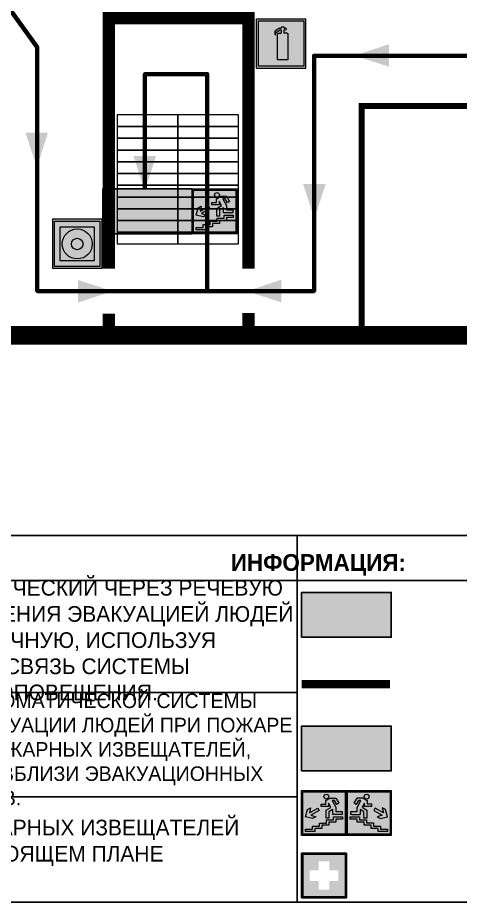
# Model space of a CAD drawing. Header units: millimetres. Extents: x 13810 to 67229, y 12374 to 21950.
# Drawn here: x 19444.4 to 19523.4, y 14573.5 to 14731.3 of the extents above; entities that cross this region are included whole.
import ezdxf

# ---------------------------------------------------------------- set-up
doc = ezdxf.new("R2010")
doc.units = ezdxf.units.MM
doc.layers.add('План_Штампы', color=7, linetype='Continuous')
doc.styles.add('обычный', font='arial.ttf')

# ---------------------------------------------------------------- blocks, each defined once
blk = doc.blocks.new('A$C7B4425F7')
at = {"true_color": 0xffffff}
blk.add_hatch(color=7, dxfattribs=at).paths.add_polyline_path([(0, 0), (-16, 0), (-16, -8), (0, -8)])
h = blk.add_hatch(color=126)
h.paths.add_polyline_path([(-0.2, -0.2), (-15.8, -0.2), (-15.8, -7.8), (-0.2, -7.8)])
h.paths.add_polyline_path([(-11.76, -2.03), (-11.76, -3.66), (-11.17, -3.66, -0.568275), (-11.17, -6.18), (-12.58, -6.18), (-12.58, -2.03)], flags=16)
h.paths.add_polyline_path([(-13.33, -4.12, -0.495768), (-13.59, -6.18), (-15.03, -6.18), (-15.03, -2.03), (-13.59, -2.03, -0.487973)], flags=16)
h.paths.add_polyline_path([(-10.25, -2.03), (-9.48, -2.03), (-9.48, -6.18), (-10.25, -6.18)], flags=16)
h.paths.add_polyline_path([(-13.84, -3.69), (-14.24, -3.69), (-14.24, -3.03), (-13.9, -3.03, -0.692621)], flags=0)
h.paths.add_polyline_path([(-9.15, -2.03), (-8.4, -2.03), (-8.04, -3.07), (-7.68, -2.03), (-6.93, -2.03), (-7.64, -4.1), (-6.93, -6.18), (-7.68, -6.18), (-8.04, -5.14), (-8.4, -6.18), (-9.15, -6.18), (-8.44, -4.1)], flags=16)
h.paths.add_polyline_path([(-11.76, -4.46), (-11.42, -4.46, -0.692621), (-11.36, -5.12), (-11.76, -5.12)], flags=0)
h.paths.add_polyline_path([(-13.9, -5.2), (-14.24, -5.2), (-14.24, -4.55), (-13.84, -4.55, -0.708038)], flags=0)
edge = h.paths.add_edge_path(flags=16)
edge.add_ellipse((-5.51, -4.08), major_axis=(0, 2.05), ratio=0.586184, start_angle=0, end_angle=360)
edge = h.paths.add_edge_path(flags=0)
edge.add_ellipse((-5.51, -4.08), major_axis=(0, 1.14), ratio=0.454828, start_angle=0, end_angle=360)
h.paths.add_polyline_path([(-4.13, -4.96, 0.377264), (-3.48, -4.52, 0.0555), (-3.16, -2.03), (-1.66, -2.03), (-1.66, -4.96), (-0.96, -4.96), (-0.96, -7.01), (-1.75, -7.01), (-1.75, -6.18), (-3.3, -6.18), (-3.3, -7.02), (-4.13, -7.02)], flags=16)
h.paths.add_polyline_path([(-2.73, -2.91), (-2.28, -2.91), (-2.28, -4.96), (-3.05, -4.96, 0.079136)], flags=0)
at = {"color": 126}
blk.add_lwpolyline([(-16, -8), (0, -8), (0, 0), (-16, 0)], close=True, dxfattribs=at)
blk = doc.blocks.new('A$C18900ED3')
h = blk.add_hatch(color=126)
h.paths.add_polyline_path([(-0.18, -0.18), (-7.02, -0.18), (-7.02, -7.02), (-0.18, -7.02)])
h.paths.add_polyline_path([(-5.89, -4.46), (-5.89, -2.77), (-4.46, -2.77), (-4.46, -1.31), (-2.77, -1.31), (-2.77, -2.77), (-1.33, -2.77), (-1.33, -4.46), (-2.77, -4.46), (-2.77, -5.89), (-4.46, -5.89), (-4.46, -4.46)], flags=16)
at = {"color": 126}
for p, q in [((-7.2, 0), (-7.2, -7.2)), ((0, 0), (-7.2, 0)), ((0, -7.2), (0, 0)), ((-7.02, -7.02), (-7.02, -0.18)), ((-7.02, -0.18), (-0.18, -0.18)), ((-0.18, -0.18), (-0.18, -7.02)), ((-0.18, -7.02), (-7.02, -7.02)), ((-7.2, -7.2), (0, -7.2))]:
    blk.add_line(p, q, dxfattribs=at)
blk = doc.blocks.new('вниз 3')
at = {"lineweight": 0, "true_color": 0xffffff}
h = blk.add_hatch(color=7, dxfattribs=at)
h.dxf.hatch_style = 1
h.paths.add_polyline_path([(40997.5, -4475.69), (40997.25, -4475.28), (40995.76, -4476.15), (40995.97, -4475.23), (40995.39, -4475.56), (40995.05, -4476.83), (40996.33, -4477.17), (40996.91, -4476.83), (40996, -4476.55)], flags=0)
h.paths.add_polyline_path([(40999.81, -4473.95), (41000.22, -4473.95), (41000.64, -4474.67), (41001.03, -4474.43), (41000.46, -4473.49), (41000.42, -4473.49), (40999.43, -4473.49), (40998.68, -4473.92), (40998.68, -4474.57), (40997.88, -4474.57), (40997.88, -4475), (40999.14, -4475), (40999.14, -4474.43), (40999.14, -4474.38), (40999.59, -4475.15), (40998.72, -4475.67), (40998.72, -4477.06), (40999.24, -4477.06), (40999.24, -4475.96), (40999.95, -4475.56), (40999.95, -4476.43), (41001.61, -4476.43), (41001.61, -4475.88), (41000.47, -4475.88), (41000.47, -4475.12)], flags=0)
h.paths.add_polyline_path([(40999.2, -4473.24, 1), (40998.35, -4473.24, 1)], flags=0)
h.paths.add_polyline_path([(41000.46, -4477.26), (41001.69, -4477.26), (41001.69, -4476.84), (41000.03, -4476.84), (41000.03, -4477.39), (40998.78, -4477.39), (40998.78, -4477.95), (40997.53, -4477.95), (40997.53, -4478.5), (40996.29, -4478.5), (40996.29, -4479.06), (40995.05, -4479.06), (40995.05, -4479.48), (40995.29, -4479.48), (40996.72, -4479.48), (40996.72, -4478.92), (40997.97, -4478.92), (40997.97, -4478.36), (40999.2, -4478.36), (40999.2, -4477.81), (41000.46, -4477.81)], flags=0)
h.paths.add_polyline_path([(41002.37, -4472.17), (40994.37, -4472.17), (40994.37, -4480.17), (41002.37, -4480.17)])
h.paths.add_polyline_path([(41002.16, -4479.96), (40994.57, -4479.96), (40994.57, -4472.37), (41002.16, -4472.37)], flags=16)
h.paths.add_polyline_path([(41001.61, -4475.88), (41001.61, -4476.43), (40999.95, -4476.43), (40999.95, -4475.56), (40999.24, -4475.96), (40999.24, -4477.06), (40998.72, -4477.06), (40998.72, -4475.67), (40999.59, -4475.15), (40999.14, -4474.38), (40999.14, -4474.43), (40999.14, -4475), (40997.88, -4475), (40997.88, -4474.57), (40998.68, -4474.57), (40998.68, -4473.92), (40999.43, -4473.49), (41000.42, -4473.49), (41000.46, -4473.49), (41001.03, -4474.43), (41000.64, -4474.67), (41000.22, -4473.95), (40999.81, -4473.95), (41000.47, -4475.12), (41000.47, -4475.88)], flags=0)
h.paths.add_polyline_path([(41001.69, -4476.84), (41001.69, -4477.26), (41000.46, -4477.26), (41000.46, -4477.81), (40999.2, -4477.81), (40999.2, -4478.36), (40997.97, -4478.36), (40997.97, -4478.92), (40996.72, -4478.92), (40996.72, -4479.48), (40995.05, -4479.48), (40995.05, -4479.06), (40996.29, -4479.06), (40996.29, -4478.5), (40997.53, -4478.5), (40997.53, -4477.95), (40998.78, -4477.95), (40998.78, -4477.39), (41000.03, -4477.39), (41000.03, -4476.84)], flags=0)
h.paths.add_polyline_path([(40998.35, -4473.24, -1), (40999.2, -4473.24, -1)], flags=0)
h.paths.add_polyline_path([(40997.5, -4475.69), (40996, -4476.55), (40996.91, -4476.83), (40996.33, -4477.17), (40995.05, -4476.83), (40995.39, -4475.56), (40995.97, -4475.23), (40995.76, -4476.15), (40997.25, -4475.28)], flags=0)
at = {"lineweight": 0}
h = blk.add_hatch(color=126, dxfattribs=at)
h.dxf.hatch_style = 1
h.paths.add_polyline_path([(41002.16, -4472.37), (40994.57, -4472.37), (40994.57, -4479.96), (41002.16, -4479.96)])
h.paths.add_polyline_path([(40995.97, -4475.23), (40995.76, -4476.15), (40997.25, -4475.28), (40997.5, -4475.69), (40996, -4476.55), (40996.91, -4476.83), (40996.33, -4477.17), (40995.05, -4476.83), (40995.39, -4475.56)], flags=16)
h.paths.add_polyline_path([(40997.88, -4474.57), (40998.68, -4474.57), (40998.68, -4473.92), (40999.43, -4473.49), (41000.42, -4473.49), (41000.46, -4473.49), (41001.03, -4474.43), (41000.64, -4474.67), (41000.22, -4473.95), (40999.81, -4473.95), (41000.47, -4475.12), (41000.47, -4475.88), (41001.61, -4475.88), (41001.61, -4476.43), (40999.95, -4476.43), (40999.95, -4475.56), (40999.24, -4475.96), (40999.24, -4477.06), (40998.72, -4477.06), (40998.72, -4475.67), (40999.59, -4475.15), (40999.14, -4474.38), (40999.14, -4474.43), (40999.14, -4475), (40997.88, -4475)], flags=16)
h.paths.add_polyline_path([(40998.35, -4473.24, -1), (40999.2, -4473.24, -1)], flags=16)
h.paths.add_polyline_path([(40997.53, -4477.95), (40998.78, -4477.95), (40998.78, -4477.39), (41000.03, -4477.39), (41000.03, -4476.84), (41001.69, -4476.84), (41001.69, -4477.26), (41000.46, -4477.26), (41000.46, -4477.81), (40999.2, -4477.81), (40999.2, -4478.36), (40997.97, -4478.36), (40997.97, -4478.92), (40996.72, -4478.92), (40996.72, -4479.48), (40995.05, -4479.48), (40995.05, -4479.06), (40996.29, -4479.06), (40996.29, -4478.5), (40997.53, -4478.5)], flags=16)
at = {"lineweight": 0, "true_color": 0xffffff}
h = blk.add_hatch(color=7, dxfattribs=at)
h.dxf.hatch_style = 1
h.paths.add_polyline_path([(40999.2, -4473.24, 1), (40998.35, -4473.24, 1)])
h.paths.add_polyline_path([(40999.81, -4473.95), (41000.22, -4473.95), (41000.64, -4474.67), (41001.03, -4474.43), (41000.46, -4473.49), (41000.42, -4473.49), (40999.43, -4473.49), (40998.68, -4473.92), (40998.68, -4474.57), (40997.88, -4474.57), (40997.88, -4475), (40999.14, -4475), (40999.14, -4474.43), (40999.14, -4474.38), (40999.59, -4475.15), (40998.72, -4475.67), (40998.72, -4477.06), (40999.24, -4477.06), (40999.24, -4475.96), (40999.95, -4475.56), (40999.95, -4476.43), (41001.61, -4476.43), (41001.61, -4475.88), (41000.47, -4475.88), (41000.47, -4475.12)])
h.paths.add_polyline_path([(40999.2, -4477.81), (41000.46, -4477.81), (41000.46, -4477.26), (41001.69, -4477.26), (41001.69, -4476.84), (41000.03, -4476.84), (41000.03, -4477.39), (40998.78, -4477.39), (40998.78, -4477.95), (40997.53, -4477.95), (40997.53, -4478.5), (40996.29, -4478.5), (40996.29, -4479.06), (40995.05, -4479.06), (40995.05, -4479.48), (40995.29, -4479.48), (40996.72, -4479.48), (40996.72, -4478.92), (40997.97, -4478.92), (40997.97, -4478.36), (40999.2, -4478.36)])
h.paths.add_polyline_path([(40997.5, -4475.69), (40997.25, -4475.28), (40995.76, -4476.15), (40995.97, -4475.23), (40995.39, -4475.56), (40995.05, -4476.83), (40996.33, -4477.17), (40996.91, -4476.83), (40996, -4476.55)])
at = {"color": 126, "lineweight": 0}
for points in [[(40994.37, -4472.17), (41002.37, -4472.17), (41002.37, -4480.17), (40994.37, -4480.17)], [(40994.57, -4472.37), (41002.16, -4472.37), (41002.16, -4479.96), (40994.57, -4479.96)]]:
    blk.add_lwpolyline(points, close=True, dxfattribs=at)
for points in [[(40999.14, -4474.43), (40999.14, -4475), (40997.88, -4475), (40997.88, -4474.57), (40998.68, -4474.57), (40998.68, -4473.92), (40999.43, -4473.49), (41000.42, -4473.49), (41000.46, -4473.49), (41001.03, -4474.43), (41000.64, -4474.67), (41000.22, -4473.95), (40999.81, -4473.95), (41000.47, -4475.12), (41000.47, -4475.88), (41001.61, -4475.88), (41001.61, -4476.43), (40999.95, -4476.43), (40999.95, -4475.56), (40999.24, -4475.96), (40999.24, -4477.06), (40998.72, -4477.06), (40998.72, -4475.67), (40999.59, -4475.15), (40999.14, -4474.38), (40999.14, -4474.43)], [(40995.05, -4476.83), (40995.39, -4475.56), (40995.97, -4475.23), (40995.76, -4476.15), (40997.25, -4475.28), (40997.5, -4475.69), (40996, -4476.55), (40996.91, -4476.83), (40996.33, -4477.17), (40995.05, -4476.83)], [(40995.29, -4479.48), (40995.05, -4479.48), (40995.05, -4479.06), (40996.29, -4479.06), (40996.29, -4478.5), (40997.53, -4478.5), (40997.53, -4477.95), (40998.78, -4477.95), (40998.78, -4477.39), (41000.03, -4477.39), (41000.03, -4476.84), (41001.69, -4476.84), (41001.69, -4477.26), (41000.46, -4477.26), (41000.46, -4477.81), (40999.2, -4477.81), (40999.2, -4478.36), (40997.97, -4478.36), (40997.97, -4478.92), (40996.72, -4478.92), (40996.72, -4479.48), (40995.05, -4479.48)]]:
    blk.add_lwpolyline(points, dxfattribs=at)
blk.add_circle((40998.77, -4473.24), 0.426, dxfattribs=at)
blk = doc.blocks.new('вниз')
at = {"lineweight": 0, "true_color": 0xffffff}
h = blk.add_hatch(color=7, dxfattribs=at)
h.dxf.hatch_style = 1
h.paths.add_polyline_path([(40994.51, -4472.22), (40986.51, -4472.22), (40986.51, -4480.22), (40994.51, -4480.22)])
h.paths.add_polyline_path([(40994.31, -4472.42), (40994.31, -4480.01), (40986.71, -4480.01), (40986.71, -4472.42)], flags=16)
h.paths.add_polyline_path([(40988.43, -4473.53), (40989.43, -4473.53), (40990.19, -4473.96), (40990.19, -4474.6), (40991, -4474.6), (40991, -4475.06), (40989.73, -4475.06), (40989.73, -4474.46), (40989.3, -4475.18), (40990.17, -4475.7), (40990.17, -4477.11), (40989.63, -4477.11), (40989.63, -4476.01), (40988.94, -4475.59), (40988.94, -4476.46), (40988.94, -4476.46), (40987.47, -4476.46), (40987.26, -4476.46), (40987.26, -4475.92), (40988.4, -4475.92), (40988.4, -4475.2), (40989.1, -4473.99), (40988.66, -4473.99), (40988.24, -4474.7), (40987.86, -4474.47), (40988.41, -4473.56)], flags=0)
h.paths.add_polyline_path([(40990.55, -4473.29, -1), (40989.69, -4473.29, -1)], flags=0)
h.paths.add_polyline_path([(40988.85, -4476.89), (40988.85, -4477.43), (40990.1, -4477.43), (40990.1, -4477.99), (40991.34, -4477.99), (40991.34, -4478.54), (40992.59, -4478.54), (40992.59, -4479.09), (40993.83, -4479.09), (40993.83, -4479.52), (40992.17, -4479.52), (40992.17, -4478.97), (40990.91, -4478.97), (40990.91, -4478.41), (40989.68, -4478.41), (40989.68, -4477.86), (40988.43, -4477.86), (40988.43, -4477.31), (40987.6, -4477.31), (40987.18, -4477.31), (40987.18, -4476.89)], flags=0)
h.paths.add_polyline_path([(40991.61, -4475.33), (40993.12, -4476.2), (40992.9, -4475.27), (40993.48, -4475.6), (40993.83, -4476.88), (40992.56, -4477.22), (40991.97, -4476.88), (40992.9, -4476.61), (40991.38, -4475.74), (40991.58, -4475.39)], flags=0)
h.paths.add_polyline_path([(40990.19, -4473.96), (40989.43, -4473.53), (40988.43, -4473.53), (40988.41, -4473.56), (40987.86, -4474.47), (40988.24, -4474.7), (40988.66, -4473.99), (40989.1, -4473.99), (40988.4, -4475.2), (40988.4, -4475.92), (40987.26, -4475.92), (40987.26, -4476.46), (40987.47, -4476.46), (40988.94, -4476.46), (40988.94, -4476.27), (40988.94, -4475.59), (40989.63, -4476.01), (40989.63, -4477.11), (40990.17, -4477.11), (40990.17, -4475.7), (40989.3, -4475.18), (40989.73, -4474.46), (40989.73, -4475.06), (40991, -4475.06), (40991, -4474.6), (40990.19, -4474.6)], flags=0)
h.paths.add_polyline_path([(40990.55, -4473.29, 1), (40989.69, -4473.29, 1)], flags=0)
h.paths.add_polyline_path([(40991.61, -4475.33), (40991.58, -4475.39), (40991.38, -4475.74), (40992.9, -4476.61), (40991.97, -4476.88), (40992.56, -4477.22), (40993.83, -4476.88), (40993.48, -4475.6), (40992.9, -4475.27), (40993.12, -4476.2)], flags=0)
h.paths.add_polyline_path([(40990.1, -4477.43), (40988.85, -4477.43), (40988.85, -4476.89), (40987.18, -4476.89), (40987.18, -4477.31), (40987.6, -4477.31), (40988.43, -4477.31), (40988.43, -4477.86), (40989.68, -4477.86), (40989.68, -4478.41), (40990.91, -4478.41), (40990.91, -4478.97), (40992.17, -4478.97), (40992.17, -4479.52), (40993.83, -4479.52), (40993.83, -4479.09), (40992.59, -4479.09), (40992.59, -4478.54), (40991.34, -4478.54), (40991.34, -4477.99), (40990.1, -4477.99)], flags=0)
at = {"lineweight": 0}
h = blk.add_hatch(color=126, dxfattribs=at)
h.dxf.hatch_style = 1
h.paths.add_polyline_path([(40994.31, -4472.42), (40986.71, -4472.42), (40986.71, -4480.01), (40994.31, -4480.01)])
h.paths.add_polyline_path([(40988.43, -4473.53), (40989.43, -4473.53), (40990.19, -4473.96), (40990.19, -4474.6), (40991, -4474.6), (40991, -4475.06), (40989.73, -4475.06), (40989.73, -4474.46), (40989.3, -4475.18), (40990.17, -4475.7), (40990.17, -4477.11), (40989.63, -4477.11), (40989.63, -4476.01), (40988.94, -4475.59), (40988.94, -4476.46), (40988.94, -4476.46), (40987.47, -4476.46), (40987.26, -4476.46), (40987.26, -4475.92), (40988.4, -4475.92), (40988.4, -4475.2), (40989.1, -4473.99), (40988.66, -4473.99), (40988.24, -4474.7), (40987.86, -4474.47), (40988.41, -4473.56)], flags=16)
h.paths.add_polyline_path([(40990.55, -4473.29, -1), (40989.69, -4473.29, -1)], flags=16)
h.paths.add_polyline_path([(40988.85, -4476.89), (40988.85, -4477.43), (40990.1, -4477.43), (40990.1, -4477.99), (40991.34, -4477.99), (40991.34, -4478.54), (40992.59, -4478.54), (40992.59, -4479.09), (40993.83, -4479.09), (40993.83, -4479.52), (40992.17, -4479.52), (40992.17, -4478.97), (40990.91, -4478.97), (40990.91, -4478.41), (40989.68, -4478.41), (40989.68, -4477.86), (40988.43, -4477.86), (40988.43, -4477.31), (40987.6, -4477.31), (40987.18, -4477.31), (40987.18, -4476.89)], flags=16)
h.paths.add_polyline_path([(40991.61, -4475.33), (40993.12, -4476.2), (40992.9, -4475.27), (40993.48, -4475.6), (40993.83, -4476.88), (40992.56, -4477.22), (40991.97, -4476.88), (40992.9, -4476.61), (40991.38, -4475.74), (40991.58, -4475.39)], flags=16)
at = {"lineweight": 0, "true_color": 0xffffff}
h = blk.add_hatch(color=7, dxfattribs=at)
h.dxf.hatch_style = 1
h.paths.add_polyline_path([(40989.73, -4474.46), (40989.73, -4475.06), (40991, -4475.06), (40991, -4474.6), (40990.19, -4474.6), (40990.19, -4473.96), (40989.43, -4473.53), (40988.43, -4473.53), (40988.41, -4473.56), (40987.86, -4474.47), (40988.24, -4474.7), (40988.66, -4473.99), (40989.1, -4473.99), (40988.4, -4475.2), (40988.4, -4475.92), (40987.26, -4475.92), (40987.26, -4476.46), (40987.47, -4476.46), (40988.94, -4476.46), (40988.94, -4475.59), (40989.63, -4476.01), (40989.63, -4477.11), (40990.17, -4477.11), (40990.17, -4475.7), (40989.3, -4475.18)])
h.paths.add_polyline_path([(40989.69, -4473.29, 1), (40990.55, -4473.29, 1)])
h.paths.add_polyline_path([(40991.61, -4475.33), (40991.58, -4475.39), (40991.38, -4475.74), (40992.9, -4476.61), (40991.97, -4476.88), (40992.56, -4477.22), (40993.83, -4476.88), (40993.48, -4475.6), (40992.9, -4475.27), (40993.12, -4476.2)])
h.paths.add_polyline_path([(40990.1, -4477.43), (40988.85, -4477.43), (40988.85, -4476.89), (40987.18, -4476.89), (40987.18, -4477.31), (40987.6, -4477.31), (40988.43, -4477.31), (40988.43, -4477.86), (40989.68, -4477.86), (40989.68, -4478.41), (40990.91, -4478.41), (40990.91, -4478.97), (40992.17, -4478.97), (40992.17, -4479.52), (40993.83, -4479.52), (40993.83, -4479.09), (40992.59, -4479.09), (40992.59, -4478.54), (40991.34, -4478.54), (40991.34, -4477.99), (40990.1, -4477.99)])
at = {"color": 126, "lineweight": 0}
for points in [[(40986.51, -4472.22), (40994.51, -4472.22), (40994.51, -4480.22), (40986.51, -4480.22)], [(40986.71, -4472.42), (40994.31, -4472.42), (40994.31, -4480.01), (40986.71, -4480.01)]]:
    blk.add_lwpolyline(points, close=True, dxfattribs=at)
for points in [[(40987.47, -4476.46), (40987.26, -4476.46), (40987.26, -4475.92), (40988.4, -4475.92), (40988.4, -4475.2), (40989.1, -4473.99), (40988.66, -4473.99), (40988.24, -4474.7), (40987.86, -4474.47), (40988.41, -4473.56), (40988.43, -4473.53), (40989.43, -4473.53), (40990.19, -4473.96), (40990.19, -4474.6), (40991, -4474.6), (40991, -4475.06), (40989.73, -4475.06), (40989.73, -4474.46), (40989.3, -4475.18), (40990.17, -4475.7), (40990.17, -4477.11), (40989.63, -4477.11), (40989.63, -4476.01), (40988.94, -4475.59), (40988.94, -4476.46)], [(40987.47, -4476.46), (40988.94, -4476.46), (40988.94, -4476.27)], [(40991.58, -4475.39), (40991.38, -4475.74), (40992.9, -4476.61), (40991.97, -4476.88), (40992.56, -4477.22), (40993.83, -4476.88), (40993.48, -4475.6), (40992.9, -4475.27), (40993.12, -4476.2), (40991.61, -4475.33), (40991.58, -4475.39)], [(40987.6, -4477.31), (40987.18, -4477.31), (40987.18, -4476.89), (40988.85, -4476.89), (40988.85, -4477.43), (40990.1, -4477.43), (40990.1, -4477.99), (40991.34, -4477.99), (40991.34, -4478.54), (40992.59, -4478.54), (40992.59, -4479.09), (40993.83, -4479.09), (40993.83, -4479.52), (40992.17, -4479.52), (40992.17, -4478.97), (40990.91, -4478.97), (40990.91, -4478.41), (40989.68, -4478.41), (40989.68, -4477.86), (40988.43, -4477.86), (40988.43, -4477.31), (40987.6, -4477.31)]]:
    blk.add_lwpolyline(points, dxfattribs=at)
blk.add_circle((40990.12, -4473.29), 0.432, dxfattribs=at)
blk = doc.blocks.new('A$C32E8229D')
at = {"true_color": 0xffffff}
blk.add_hatch(color=7, dxfattribs=at).paths.add_polyline_path([(0, 0), (0, -8), (16, -8), (16, 0)])
h = blk.add_hatch(color=126)
h.paths.add_polyline_path([(0.2, -0.2), (15.8, -0.2), (15.8, -7.8), (0.2, -7.8)])
h.paths.add_polyline_path([(13.49, -2.05), (12.08, -2.05), (11.37, -2.63, 0.162397), (11.29, -2.84), (11.29, -3.63), (10.35, -3.63), (10.35, -4.05), (11.68, -4.05), (11.68, -3.48), (12.26, -4.28), (11.29, -5.1), (11.29, -6.78), (11.85, -6.78), (11.85, -5.44), (12.8, -4.64), (12.8, -5.94), (14.46, -5.94), (14.46, -5.39), (13.45, -5.39), (13.45, -3.97), (12.46, -2.59), (13.15, -2.59), (13.69, -3.34), (14.18, -3)], flags=16)
h.paths.add_polyline_path([(10.74, -1.82, 1), (11.8, -1.82, 1)], flags=16)
h.paths.add_polyline_path([(9.39, -3.59), (5.99, -3.59), (6.56, -3.03), (5.91, -3.03), (5.1, -3.83), (5.91, -4.64), (6.56, -4.64), (5.99, -4.09), (9.39, -4.09)], flags=16)
h.paths.add_polyline_path([(4.29, -1.08), (1.72, -1.08), (1.72, -6.6), (4.29, -6.6)], flags=16)
at = {"color": 126}
blk.add_lwpolyline([(16, -8), (0, -8), (0, 0), (16, 0)], close=True, dxfattribs=at)
blk = doc.blocks.new('A$C54414219')
at = {"true_color": 0xffffff}
h = blk.add_hatch(color=7, dxfattribs=at)
h.paths.add_polyline_path([(2.39, -9.45), (2.39, -18.3), (11.23, -18.3), (11.23, -9.45)], flags=0)
h.paths.add_polyline_path([(10.71, -13.87, -1), (2.92, -13.87, -1)], flags=0)
h.paths.add_polyline_path([(8.3, -13.87, -1), (5.33, -13.87, -1)], flags=0)
h.paths.add_polyline_path([(0.41, -7.47), (0.41, -20.27), (13.21, -20.27), (13.21, -7.47)])
h.paths.add_polyline_path([(0.92, -19.77), (12.71, -19.77), (12.71, -7.98), (0.92, -7.98)], flags=16)
h.paths.add_polyline_path([(11.23, -9.45), (11.23, -18.3), (2.39, -18.3), (2.39, -9.45)], flags=0)
at = {"lineweight": 5}
h = blk.add_hatch(color=242, dxfattribs=at)
h.paths.add_polyline_path([(12.71, -7.98), (0.92, -7.98), (0.92, -19.77), (12.71, -19.77)])
h.paths.add_polyline_path([(11.23, -18.3), (2.39, -18.3), (2.39, -9.45), (11.23, -9.45)], flags=16)
h.paths.add_polyline_path([(10.71, -13.87, -1), (2.92, -13.87, -1)], flags=0)
h.paths.add_polyline_path([(8.3, -13.87, -1), (5.33, -13.87, -1)], flags=0)
at = {"true_color": 0xffffff}
h = blk.add_hatch(color=7, dxfattribs=at)
h.paths.add_polyline_path([(2.39, -9.45), (2.39, -18.3), (11.23, -18.3), (11.23, -9.45)])
h.paths.add_polyline_path([(10.71, -13.87, -1), (2.92, -13.87, -1)], flags=16)
h.paths.add_polyline_path([(8.3, -13.87, -1), (5.33, -13.87, -1)], flags=0)
at = {"lineweight": 5}
h = blk.add_hatch(color=242, dxfattribs=at)
h.paths.add_polyline_path([(2.92, -13.87, 1), (10.71, -13.87, 1)])
h.paths.add_polyline_path([(8.3, -13.87, -1), (5.33, -13.87, -1)], flags=16)
at = {"color": 242, "lineweight": 5}
for p, q in [((0.41, -20.27), (0.41, -7.47)), ((0.41, -7.47), (13.21, -7.47)), ((0.41, -7.47), (13.21, -7.47)), ((13.21, -20.27), (13.21, -7.47)), ((0.41, -20.27), (13.21, -20.27))]:
    blk.add_line(p, q, dxfattribs=at)
for points in [[(0.92, -7.98), (12.71, -7.98), (12.71, -19.77), (0.92, -19.77)], [(2.39, -9.45), (11.23, -9.45), (11.23, -18.3), (2.39, -18.3)]]:
    blk.add_lwpolyline(points, close=True, dxfattribs=at)
for radius in [3.89, 1.49]:
    blk.add_circle((6.81, -13.87), radius, dxfattribs=at)
blk = doc.blocks.new('A$C3AD82952')
at = {"true_color": 0xf5f5ff}
h = blk.add_hatch(color=7, dxfattribs=at)
h.dxf.hatch_style = 1
h.paths.add_polyline_path([(8.21, 8.73, 0.414214), (7.89, 9.05), (7.22, 9.05), (7.22, 9.92), (7.59, 9.92, 1), (7.57, 10.36), (7.22, 10.36), (7.22, 10.6), (6.43, 10.6), (6.43, 10.36), (6.01, 10.36), (4.74, 9.59), (4.74, 8.69), (4.98, 8.73), (4.98, 9.26), (6.12, 9.91), (6.43, 9.91), (6.43, 9.05), (5.76, 9.05, 0.414214), (5.44, 8.73), (5.44, 2.2), (8.21, 2.2)], flags=0)
h.paths.add_polyline_path([(12.8, 12.8), (0, 12.8), (0, 0), (12.8, 0)])
h.paths.add_polyline_path([(0.51, 12.29), (12.29, 12.29), (12.29, 0.51), (0.51, 0.51)], flags=16)
h.paths.add_polyline_path([(4.74, 9.59), (6.01, 10.36), (6.43, 10.36), (6.43, 10.6), (7.22, 10.6), (7.22, 10.36), (7.59, 10.36, -0.94586), (7.59, 9.92), (7.22, 9.92), (7.22, 9.05), (7.89, 9.05, -0.414214), (8.21, 8.73), (8.21, 2.2), (5.44, 2.2), (5.44, 8.73, -0.414214), (5.76, 9.05), (6.43, 9.05), (6.43, 9.91), (6.12, 9.91), (4.98, 9.26), (4.98, 8.73), (4.74, 8.69)], flags=0)
h = blk.add_hatch(color=242)
h.dxf.hatch_style = 1
h.paths.add_polyline_path([(12.29, 12.29), (0.51, 12.29), (0.51, 0.51), (12.29, 0.51)])
h.paths.add_polyline_path([(4.74, 8.69), (4.74, 9.59), (6.01, 10.36), (6.43, 10.36), (6.43, 10.6), (7.22, 10.6), (7.22, 10.36), (7.59, 10.36, -0.94586), (7.59, 9.92), (7.22, 9.92), (7.22, 9.05), (7.89, 9.05, -0.414214), (8.21, 8.73), (8.21, 2.2), (5.44, 2.2), (5.44, 8.73, -0.414214), (5.76, 9.05), (6.43, 9.05), (6.43, 9.91), (6.12, 9.91), (4.98, 9.26), (4.98, 8.73)], flags=16)
h = blk.add_hatch(color=7, dxfattribs=at)
h.dxf.hatch_style = 1
h.paths.add_polyline_path([(8.21, 8.73, 0.414214), (7.89, 9.05), (7.22, 9.05), (7.22, 9.92), (7.59, 9.92, 1), (7.57, 10.36), (7.22, 10.36), (7.22, 10.6), (6.43, 10.6), (6.43, 10.36), (6.01, 10.36), (4.74, 9.59), (4.74, 8.69), (4.98, 8.73), (4.98, 9.26), (6.12, 9.91), (6.43, 9.91), (6.43, 9.05), (5.76, 9.05, 0.414214), (5.44, 8.73), (5.44, 2.2), (8.21, 2.2)])
at = {"color": 242, "lineweight": 5}
for p, q in [((0, 0), (0, 12.8)), ((0, 12.8), (12.8, 12.8)), ((12.8, 0), (12.8, 12.8)), ((6.01, 10.36), (4.74, 9.59)), ((4.74, 9.59), (4.74, 8.69)), ((4.98, 9.26), (6.12, 9.91)), ((4.98, 8.73), (4.98, 9.26)), ((6.01, 10.36), (6.43, 10.36)), ((6.12, 9.91), (6.43, 9.91)), ((7.22, 10.6), (6.43, 10.6)), ((6.43, 10.6), (6.43, 10.36)), ((6.43, 9.91), (6.43, 9.05)), ((7.22, 10.36), (7.22, 10.6)), ((7.59, 10.36), (7.22, 10.36)), ((7.22, 9.05), (7.22, 9.92)), ((7.59, 9.92), (7.22, 9.92)), ((4.74, 8.69), (4.98, 8.73)), ((5.44, 2.2), (5.44, 8.73)), ((5.76, 9.05), (6.43, 9.05)), ((7.89, 9.05), (7.22, 9.05)), ((8.21, 2.2), (8.21, 8.73)), ((0, 0), (12.8, 0)), ((5.44, 2.2), (8.21, 2.2))]:
    blk.add_line(p, q, dxfattribs=at)
blk.add_lwpolyline([(0.51, 12.29), (12.29, 12.29), (12.29, 0.51), (0.51, 0.51)], close=True, dxfattribs=at)
for centre, radius, start, end in [((7.58, 10.14), 0.223, 273.1875, 86.8125), ((5.76, 8.73), 0.32, 90, 180), ((7.89, 8.73), 0.32, 0, 90)]:
    blk.add_arc(centre, radius, start, end, dxfattribs=at)

msp = doc.modelspace()

# ---------------------------------------------------------------- linework, layer by layer
at = {"lineweight": 0}
for points, const_width in [([(19477.02, 14674.68), (19581.38, 14674.68), (19581.38, 14845.21), (19148.24, 14845.21), (19148.24, 14674.68), (19477.02, 14674.68)], 3.3), ([(19485.57, 14686.53), (19485.57, 14731.21), (19460.65, 14731.21), (19460.65, 14686.53)], 2.2), ([(19505.77, 14674.68), (19505.77, 14715.56), (19558.97, 14715.56)], 1.1), ([(19460.65, 14674.68), (19460.65, 14678.52)], 2.2), ([(19485.57, 14674.68), (19485.57, 14678.65)], 2.2)]:
    msp.add_lwpolyline(points, dxfattribs=dict(at, const_width=const_width))
at = {"color": 126, "lineweight": 100, "true_color": 0x008754}
for points in [[(19478.21, 14682.55), (19447.86, 14682.55), (19447.86, 14726.09), (19440.22, 14736.6), (19440.22, 14761.88), (19421.92, 14782.08), (19250.9, 14782.08), (19250.9, 14739.84), (19216.16, 14739.84)], [(19566.73, 14706.18), (19566.73, 14724.54), (19497.28, 14724.54), (19497.28, 14682.55), (19478.21, 14682.55), (19478.21, 14705.12)], [(19478.21, 14705.12), (19478.21, 14721.27), (19467.06, 14721.27), (19467.06, 14700.9)]]:
    msp.add_lwpolyline(points, dxfattribs=at)
at = {"lineweight": 0}
for points in [[(19472.96, 14714), (19462.11, 14714), (19462.11, 14711.91), (19472.96, 14711.91)], [(19483.8, 14714), (19472.96, 14714), (19472.96, 14711.91), (19483.8, 14711.91)], [(19472.96, 14711.91), (19462.11, 14711.91), (19462.11, 14709.81), (19472.96, 14709.81)], [(19483.8, 14711.91), (19472.96, 14711.91), (19472.96, 14709.81), (19483.8, 14709.81)], [(19472.96, 14709.81), (19462.11, 14709.81), (19462.11, 14707.72), (19472.96, 14707.72)], [(19483.8, 14709.81), (19472.96, 14709.81), (19472.96, 14707.72), (19483.8, 14707.72)], [(19472.96, 14707.72), (19462.11, 14707.72), (19462.11, 14705.62), (19472.96, 14705.62)], [(19483.8, 14707.72), (19472.96, 14707.72), (19472.96, 14705.62), (19483.8, 14705.62)], [(19472.96, 14705.62), (19462.11, 14705.62), (19462.11, 14703.53), (19472.96, 14703.53)], [(19483.8, 14705.62), (19472.96, 14705.62), (19472.96, 14703.53), (19483.8, 14703.53)], [(19472.96, 14703.53), (19462.11, 14703.53), (19462.11, 14701.43), (19472.96, 14701.43)], [(19483.8, 14703.53), (19472.96, 14703.53), (19472.96, 14701.43), (19483.8, 14701.43)], [(19472.96, 14701.43), (19462.11, 14701.43), (19462.11, 14699.34), (19472.96, 14699.34)], [(19483.8, 14701.43), (19472.96, 14701.43), (19472.96, 14699.34), (19483.8, 14699.34)], [(19472.96, 14699.34), (19462.11, 14699.34), (19462.11, 14697.24), (19472.96, 14697.24)], [(19483.8, 14699.34), (19472.96, 14699.34), (19472.96, 14697.24), (19483.8, 14697.24)], [(19472.96, 14697.24), (19462.11, 14697.24), (19462.11, 14695.15), (19472.96, 14695.15)], [(19483.8, 14697.24), (19472.96, 14697.24), (19472.96, 14695.15), (19483.8, 14695.15)], [(19472.96, 14695.15), (19462.11, 14695.15), (19462.11, 14693.05), (19472.96, 14693.05)], [(19483.8, 14695.15), (19472.96, 14695.15), (19472.96, 14693.05), (19483.8, 14693.05)], [(19472.96, 14693.05), (19462.11, 14693.05), (19462.11, 14690.96), (19472.96, 14690.96)], [(19483.8, 14693.05), (19472.96, 14693.05), (19472.96, 14690.96), (19483.8, 14690.96)]]:
    msp.add_lwpolyline(points, close=True, dxfattribs=at)
for points in [[(19372.53, 14638.99), (19494.25, 14638.99), (19494.25, 14573.54), (19372.53, 14573.54)], [(19372.53, 14638.99), (19494.25, 14638.99), (19494.25, 14630.94), (19372.53, 14630.94)], [(19494.25, 14630.94), (19638.02, 14630.94), (19638.02, 14638.99), (19494.25, 14638.99)], [(19372.53, 14630.94), (19494.25, 14630.94), (19494.25, 14610.94), (19372.53, 14610.94)], [(19494.25, 14630.94), (19638.02, 14630.94), (19638.02, 14573.54), (19494.25, 14573.54)], [(19494.25, 14610.94), (19372.53, 14610.94), (19372.53, 14592.37), (19494.25, 14592.37)]]:
    msp.add_lwpolyline(points, close=True)
at = {"color": 126, "lineweight": 80, "true_color": 0x008754, "const_width": 1.5}
msp.add_lwpolyline([(19510.86, 14612.44), (19495.06, 14612.44)], dxfattribs=at)
at = {"layer": 'План_Штампы', "color": 126, "true_color": 0x008754}
for points in [[(19510.68, 14726.6), (19510.67, 14722.57), (19504.49, 14724.56)], [(19445.74, 14710.84), (19449.77, 14710.83), (19447.78, 14704.65)], [(19465.02, 14706.66), (19469.05, 14706.66), (19467.06, 14700.47)], [(19495.31, 14701.66), (19499.34, 14701.66), (19497.35, 14695.48)], [(19455.12, 14680.51), (19455.13, 14684.54), (19461.31, 14682.55)], [(19491.44, 14684.58), (19491.43, 14680.55), (19485.25, 14682.54)]]:
    msp.add_solid(points, dxfattribs=at)

# ---------------------------------------------------------------- block references
for name, p, xscale, yscale, zscale in [('A$C3AD82952', (19487, 14722.34), 0.6875, 0.6875, 0.6875), ('A$C18900ED3', (19503.06, 14582.32), 1.111111111007631, 1.111111111007631, 1.111111111007631)]:
    msp.add_blockref(name, p, dxfattribs=dict(xscale=xscale, yscale=yscale, zscale=zscale))
at = {"color": 126, "true_color": 0x008754}
for name, p in [('вниз 3', (-21518.83, 19172.96)), ('вниз 3', (-21499.31, 19065.63)), ('вниз', (-21483.45, 19065.68)), ('вниз', (-21483.45, 19065.68))]:
    msp.add_blockref(name, p, dxfattribs=at)
at = {"xscale": 0.6875, "yscale": 0.6875, "zscale": 0.6875, "rotation": 180}
msp.add_blockref('A$C54414219', (19459.68, 14681.43), dxfattribs=at)
at = {"layer": 'План_Штампы'}
for p in [(19475.54, 14700.78), (19511.06, 14628.81)]:
    msp.add_blockref('A$C7B4425F7', p, dxfattribs=at)
at = {"layer": 'План_Штампы', "color": 126, "true_color": 0x008754, "xscale": -1}
msp.add_blockref('A$C32E8229D', (19511.06, 14604.97), dxfattribs=at)

# ---------------------------------------------------------------- texts
at = {"lineweight": 0, "attachment_point": 5, "style": 'обычный'}
for s, insert, char_height, width in [('{\\fProxima Nova Rg|b1|i0|c204|p2;ИНФОРМАЦИЯ:\\H1.1997x; }', (19498.05, 14633.72), 3, 175.1736), ('{\\fProxima Nova Rg|b0|i0|c204|p2;СПОСОБ ОПОВЕЩЕНИЯ АВТОМАТИЧЕСКИЙ ЧЕРЕЗ РЕЧЕВУЮ СИСТЕМУ ОПОВЕЩЕНИЯ И УПРАВЛЕНИЯ ЭВАКУАЦИЕЙ ЛЮДЕЙ ПРИ ПОЖАРЕ , А ТАК ЖЕ ВРУЧНУЮ, ИСПОЛЬЗУЯ ВНУТРЕННЮЮ ГРОМКУЮ СВЯЗЬ СИСТЕМЫ ТЕХНОЛОГИЧЕСКОГО ОПОВЕЩЕНИЯ.}', (19434.16, 14619.9), 2.8, 118.5618), ('{\\fProxima Nova Rg|b0|i0|c204|p2;\\P\\pt7.8;ЗАПУСК В РУЧНОМ РЕЖИМЕ АВТОМАТИЧЕСКОЙ СИСТЕМЫ ОПОВЕЩЕНИЯ  И УПРАВЛЕНИЯ ЭВАКУАЦИИ ЛЮДЕЙ ПРИ ПОЖАРЕ ПРОИЗВОДИТСЯ ОТ РУЧНЫХ ПОЖАРНЫХ ИЗВЕЩАТЕЛЕЙ, УСТАНАНОВЛЕННЫХ НА СТЕНАХ ВБЛИЗИ ЭВАКУАЦИОННЫХ ВЫХОДОВ. }', (19435.6, 14602.61), 2.6, 121.7868), ('\\pt8.4;{\\fProxima Nova Rg|b0|i0|c204|p2;\\PМЕСТА РАСПОЛОЖЕНИЯ ПОЖАРНЫХ ИЗВЕЩАТЕЛЕЙ ОБОЗНАЧЕНЫ НА НАСТОЯЩЕМ ПЛАНЕ}', (19433.96, 14586.47), 2.8, 118.5618)]:
    msp.add_mtext(s, dxfattribs=dict(at, insert=insert, char_height=char_height, width=width))

doc.saveas('drawing.dxf')
